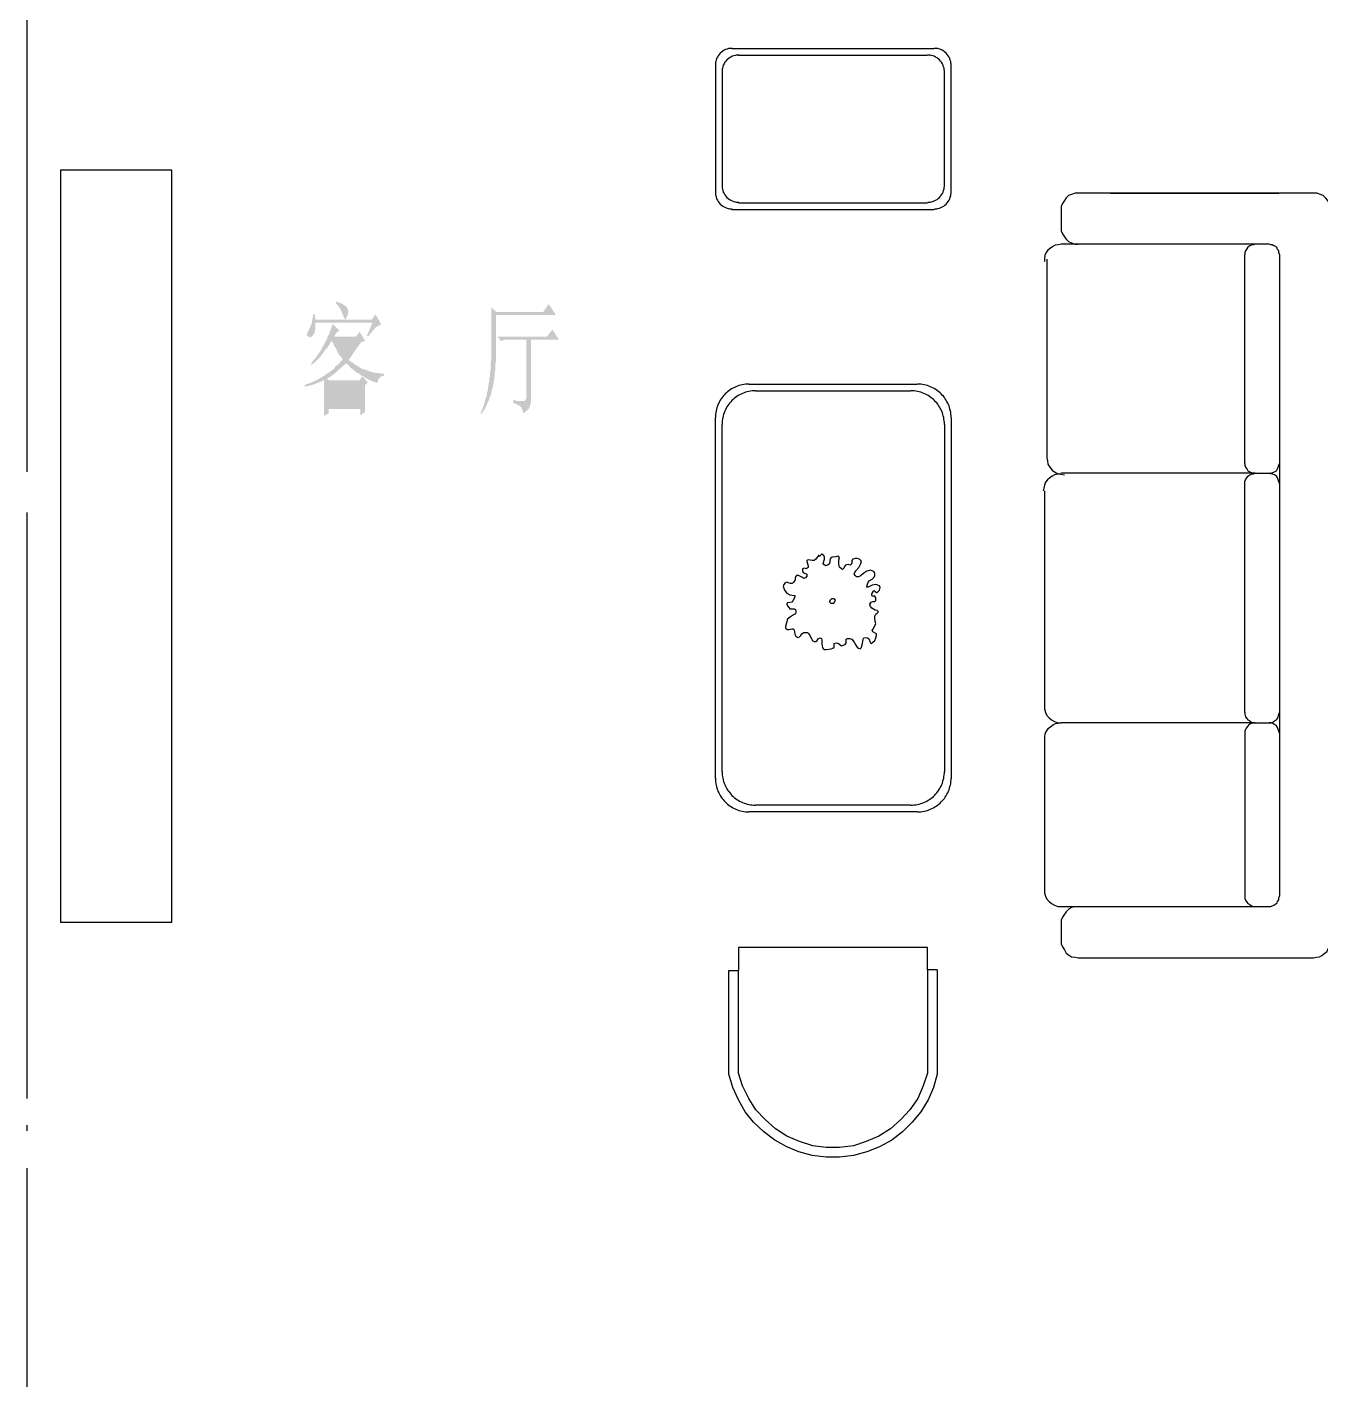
# Model space of a CAD drawing. Header units: millimetres. Extents: x -1120 to 100154, y -9529 to 14223.
# Drawn here: x 0 to 4647, y 25 to 4883 of the extents above; entities that cross this region are included whole.
import ezdxf

# ---------------------------------------------------------------- set-up
doc = ezdxf.new("R2010")
doc.units = ezdxf.units.MM
doc.linetypes.add('DOTE', pattern=[2.42, 2, -0.2, 0.02, -0.2])
doc.layers.add('A-DOTE', color=1, linetype='Continuous')
doc.layers.add('A-立面看线', color=7, linetype='Continuous')

msp = doc.modelspace()

# ---------------------------------------------------------------- hatches: boundary and pattern name
at = {"layer": 'A-立面看线'}
for points in [[(1109.8, 3893), (1112, 3897.4), (1116.3, 3897.4), (1118.5, 3895.2), (1122.9, 3893), (1127.2, 3890.9), (1129.4, 3890.9), (1133.7, 3888.7), (1135.9, 3886.5), (1138.1, 3884.3), (1140.3, 3884.3), (1142.5, 3882.2), (1144.6, 3880), (1146.8, 3880), (1149, 3875.6), (1151.2, 3871.3), (1151.2, 3866.9), (1153.3, 3864.7), (1153.3, 3860.4), (1153.3, 3860.4), (1153.3, 3856), (1151.2, 3851.7), (1151.2, 3847.3), (1149, 3843), (1146.8, 3838.6), (1144.6, 3834.3), (1144.6, 3834.3), (1142.5, 3834.3), (1142.5, 3834.3), (1140.3, 3836.5), (1138.1, 3840.8), (1135.9, 3845.2), (1135.9, 3847.3), (1133.7, 3849.5), (1133.7, 3853.9), (1131.6, 3856), (1129.4, 3860.4), (1129.4, 3862.6), (1127.2, 3866.9), (1125, 3871.3), (1122.9, 3873.5), (1120.7, 3877.8), (1118.5, 3880), (1116.3, 3884.3), (1112, 3888.7), (1109.8, 3890.9), (1109.8, 3893), (1109.8, 3893)], [(1627.7, 3497), (1629.9, 3499.2), (1632.1, 3503.5), (1632.1, 3505.7), (1634.2, 3510), (1636.4, 3514.4), (1636.4, 3516.6), (1638.6, 3520.9), (1640.8, 3525.3), (1640.8, 3529.6), (1643, 3534), (1643, 3536.2), (1645.1, 3540.5), (1645.1, 3544.9), (1647.3, 3549.2), (1649.5, 3553.6), (1649.5, 3557.9), (1651.7, 3562.3), (1651.7, 3566.6), (1651.7, 3571), (1653.8, 3575.3), (1653.8, 3579.7), (1656, 3586.2), (1656, 3588.4), (1656, 3592.7), (1658.2, 3597.1), (1658.2, 3599.3), (1658.2, 3603.6), (1658.2, 3608), (1660.4, 3610.1), (1660.4, 3614.5), (1660.4, 3618.8), (1660.4, 3623.2), (1662.5, 3627.6), (1662.5, 3631.9), (1662.5, 3636.3), (1662.5, 3640.6), (1662.5, 3645), (1664.7, 3649.3), (1664.7, 3653.7), (1664.7, 3658), (1664.7, 3662.4), (1664.7, 3666.7), (1664.7, 3671.1), (1664.7, 3675.4), (1664.7, 3679.8), (1666.9, 3686.3), (1666.9, 3690.7), (1666.9, 3695), (1666.9, 3701.5), (1666.9, 3705.9), (1666.9, 3710.2), (1666.9, 3716.8), (1666.9, 3721.1), (1666.9, 3727.7), (1666.9, 3727.7), (1666.9, 3732), (1666.9, 3738.5), (1666.9, 3742.9), (1666.9, 3747.2), (1666.9, 3753.8), (1666.9, 3758.1), (1666.9, 3762.5), (1666.9, 3766.8), (1666.9, 3771.2), (1666.9, 3777.7), (1666.9, 3782.1), (1666.9, 3786.4), (1666.9, 3790.8), (1666.9, 3795.1), (1666.9, 3799.5), (1666.9, 3803.8), (1666.9, 3808.2), (1666.9, 3814.7), (1666.9, 3819), (1666.9, 3823.4), (1666.9, 3827.8), (1666.9, 3832.1), (1666.9, 3836.5), (1666.9, 3838.6), (1666.9, 3843), (1666.9, 3847.3), (1666.9, 3851.7), (1666.9, 3856), (1666.9, 3860.4), (1666.9, 3864.7), (1666.9, 3869.1), (1666.9, 3873.5), (1666.9, 3875.6), (1666.9, 3877.8), (1684.3, 3860.4), (1854, 3860.4), (1873.6, 3888.7), (1899.7, 3849.5), (1684.3, 3849.5), (1684.3, 3753.8), (1684.3, 3749.4), (1684.3, 3742.9), (1684.3, 3736.4), (1684.3, 3732), (1684.3, 3725.5), (1684.3, 3721.1), (1684.3, 3716.8), (1684.3, 3710.2), (1684.3, 3705.9), (1684.3, 3699.4), (1684.3, 3695), (1684.3, 3690.7), (1684.3, 3686.3), (1684.3, 3679.8), (1682.1, 3675.4), (1682.1, 3671.1), (1682.1, 3666.7), (1682.1, 3662.4), (1682.1, 3658), (1682.1, 3653.7), (1682.1, 3649.3), (1679.9, 3645), (1679.9, 3640.6), (1679.9, 3636.3), (1679.9, 3631.9), (1679.9, 3629.7), (1677.8, 3625.4), (1677.8, 3621), (1677.8, 3616.7), (1677.8, 3614.5), (1675.6, 3610.1), (1675.6, 3605.8), (1675.6, 3603.6), (1673.4, 3599.3), (1673.4, 3597.1), (1673.4, 3592.7), (1673.4, 3590.6), (1671.2, 3588.4), (1671.2, 3584), (1669.1, 3579.7), (1669.1, 3575.3), (1666.9, 3571), (1666.9, 3566.6), (1664.7, 3562.3), (1664.7, 3557.9), (1662.5, 3555.7), (1660.4, 3551.4), (1660.4, 3547), (1658.2, 3542.7), (1656, 3538.3), (1653.8, 3536.2), (1653.8, 3531.8), (1651.7, 3527.5), (1649.5, 3523.1), (1647.3, 3520.9), (1647.3, 3516.6), (1645.1, 3514.4), (1643, 3510), (1640.8, 3507.9), (1638.6, 3503.5), (1636.4, 3501.3), (1634.2, 3497), (1632.1, 3494.8), (1632.1, 3492.6), (1627.7, 3497)], [(1220.8, 3775.5), (1240.4, 3821.2), (1035.8, 3821.2), (1035.8, 3814.7), (1035.8, 3810.3), (1035.8, 3803.8), (1035.8, 3799.5), (1033.6, 3795.1), (1033.6, 3790.8), (1033.6, 3788.6), (1031.5, 3784.2), (1031.5, 3782.1), (1029.3, 3779.9), (1027.1, 3777.7), (1024.9, 3773.4), (1022.8, 3771.2), (1020.6, 3771.2), (1016.2, 3769), (1014.1, 3769), (1014.1, 3771.2), (1009.7, 3771.2), (1007.5, 3773.4), (1005.4, 3775.5), (1005.4, 3777.7), (1005.4, 3777.7), (1005.4, 3779.9), (1005.4, 3782.1), (1007.5, 3786.4), (1009.7, 3790.8), (1011.9, 3795.1), (1014.1, 3797.3), (1014.1, 3801.6), (1016.2, 3803.8), (1018.4, 3808.2), (1018.4, 3812.5), (1020.6, 3814.7), (1022.8, 3819), (1022.8, 3823.4), (1022.8, 3827.8), (1024.9, 3832.1), (1024.9, 3836.5), (1027.1, 3840.8), (1027.1, 3847.3), (1027.1, 3851.7), (1027.1, 3851.7), (1033.6, 3851.7), (1035.8, 3832.1), (1238.2, 3832.1), (1251.3, 3851.7), (1273, 3814.7), (1270.8, 3814.7), (1270.8, 3814.7), (1268.7, 3814.7), (1266.5, 3812.5), (1264.3, 3812.5), (1262.1, 3810.3), (1260, 3810.3), (1257.8, 3808.2), (1253.4, 3806), (1251.3, 3803.8), (1249.1, 3801.6), (1246.9, 3799.5), (1244.7, 3795.1), (1240.4, 3792.9), (1238.2, 3788.6), (1236, 3784.2), (1231.7, 3782.1), (1229.5, 3777.7), (1225.1, 3771.2), (1225.1, 3771.2), (1220.8, 3775.5)], [(1122.9, 3792.9), (1114.2, 3788.6), (1112, 3786.4), (1109.8, 3784.2), (1107.6, 3779.9), (1105.5, 3777.7), (1103.3, 3773.4), (1103.3, 3771.2), (1181.6, 3771.2), (1194.7, 3788.6), (1214.3, 3755.9), (1199, 3751.6), (1196.9, 3747.2), (1194.7, 3745.1), (1192.5, 3740.7), (1190.3, 3738.5), (1188.1, 3736.4), (1186, 3732), (1183.8, 3729.8), (1181.6, 3725.5), (1179.4, 3723.3), (1177.3, 3718.9), (1175.1, 3716.8), (1172.9, 3714.6), (1170.7, 3710.2), (1168.6, 3708.1), (1166.4, 3703.7), (1164.2, 3701.5), (1162, 3697.2), (1159.9, 3695), (1157.7, 3690.7), (1155.5, 3688.5), (1157.7, 3686.3), (1159.9, 3684.1), (1162, 3684.1), (1164.2, 3682), (1166.4, 3679.8), (1170.7, 3677.6), (1172.9, 3675.4), (1175.1, 3673.3), (1177.3, 3671.1), (1179.4, 3671.1), (1181.6, 3668.9), (1186, 3666.7), (1188.1, 3664.5), (1190.3, 3664.5), (1192.5, 3662.4), (1196.9, 3660.2), (1199, 3660.2), (1201.2, 3658), (1203.4, 3655.8), (1207.7, 3655.8), (1209.9, 3653.7), (1214.3, 3653.7), (1216.4, 3651.5), (1218.6, 3651.5), (1223, 3649.3), (1225.1, 3649.3), (1229.5, 3647.1), (1231.7, 3647.1), (1233.8, 3645), (1238.2, 3645), (1240.4, 3645), (1244.7, 3642.8), (1246.9, 3642.8), (1251.3, 3642.8), (1255.6, 3640.6), (1257.8, 3640.6), (1262.1, 3640.6), (1264.3, 3640.6), (1268.7, 3638.4), (1273, 3638.4), (1275.2, 3638.4), (1279.5, 3638.4), (1281.7, 3638.4), (1281.7, 3631.9), (1277.4, 3629.7), (1275.2, 3629.7), (1270.8, 3627.6), (1268.7, 3625.4), (1266.5, 3623.2), (1264.3, 3621), (1262.1, 3616.7), (1260, 3614.5), (1260, 3610.1), (1257.8, 3608), (1257.8, 3605.8), (1255.6, 3605.8), (1251.3, 3608), (1249.1, 3608), (1244.7, 3610.1), (1242.6, 3610.1), (1238.2, 3612.3), (1236, 3612.3), (1233.8, 3614.5), (1229.5, 3616.7), (1227.3, 3616.7), (1225.1, 3618.8), (1220.8, 3621), (1218.6, 3621), (1216.4, 3623.2), (1212.1, 3625.4), (1209.9, 3627.6), (1207.7, 3629.7), (1203.4, 3629.7), (1201.2, 3631.9), (1199, 3634.1), (1194.7, 3636.3), (1192.5, 3638.4), (1190.3, 3640.6), (1186, 3640.6), (1183.8, 3642.8), (1181.6, 3645), (1179.4, 3647.1), (1175.1, 3649.3), (1172.9, 3651.5), (1170.7, 3653.7), (1168.6, 3655.8), (1164.2, 3658), (1162, 3660.2), (1159.9, 3662.4), (1157.7, 3666.7), (1155.5, 3668.9), (1151.2, 3671.1), (1149, 3673.3), (1146.8, 3675.4), (1146.8, 3677.6), (1142.5, 3673.3), (1140.3, 3671.1), (1135.9, 3666.7), (1133.7, 3664.5), (1129.4, 3662.4), (1127.2, 3658), (1122.9, 3655.8), (1120.7, 3653.7), (1118.5, 3651.5), (1114.2, 3647.1), (1112, 3645), (1109.8, 3642.8), (1107.6, 3640.6), (1103.3, 3638.4), (1101.1, 3636.3), (1098.9, 3634.1), (1096.8, 3634.1), (1094.6, 3631.9), (1092.4, 3629.7), (1088, 3627.6), (1085.9, 3625.4), (1083.7, 3625.4), (1081.5, 3623.2), (1079.3, 3623.2), (1077.2, 3621), (1077.2, 3621), (1083.7, 3614.5), (1194.7, 3614.5), (1203.4, 3629.7), (1223, 3608), (1214.3, 3597.1), (1214.3, 3590.6), (1214.3, 3584), (1214.3, 3579.7), (1214.3, 3573.2), (1214.3, 3566.6), (1214.3, 3562.3), (1214.3, 3555.7), (1214.3, 3551.4), (1214.3, 3547), (1214.3, 3540.5), (1214.3, 3536.2), (1214.3, 3531.8), (1214.3, 3527.5), (1214.3, 3525.3), (1214.3, 3520.9), (1214.3, 3516.6), (1214.3, 3514.4), (1214.3, 3510), (1214.3, 3507.9), (1214.3, 3505.7), (1214.3, 3503.5), (1214.3, 3501.3), (1196.9, 3488.3), (1196.9, 3512.2), (1083.7, 3512.2), (1083.7, 3497), (1066.3, 3486.1), (1066.3, 3486.1), (1066.3, 3488.3), (1066.3, 3490.5), (1066.3, 3492.6), (1066.3, 3494.8), (1066.3, 3497), (1066.3, 3499.2), (1066.3, 3503.5), (1066.3, 3505.7), (1066.3, 3510), (1066.3, 3512.2), (1066.3, 3516.6), (1066.3, 3520.9), (1066.3, 3525.3), (1066.3, 3529.6), (1066.3, 3534), (1066.3, 3538.3), (1066.3, 3544.9), (1066.3, 3549.2), (1066.3, 3555.7), (1066.3, 3560.1), (1066.3, 3566.6), (1066.3, 3573.2), (1066.3, 3579.7), (1066.3, 3586.2), (1066.3, 3592.7), (1066.3, 3601.4), (1066.3, 3608), (1066.3, 3614.5), (1064.1, 3614.5), (1059.8, 3612.3), (1057.6, 3610.1), (1055.4, 3610.1), (1051.1, 3608), (1048.9, 3608), (1044.5, 3605.8), (1042.4, 3605.8), (1038, 3603.6), (1035.8, 3601.4), (1033.6, 3601.4), (1029.3, 3599.3), (1027.1, 3599.3), (1022.8, 3599.3), (1020.6, 3597.1), (1018.4, 3597.1), (1014.1, 3594.9), (1011.9, 3594.9), (1009.7, 3594.9), (1005.4, 3592.7), (1003.2, 3592.7), (998.8, 3592.7), (996.7, 3590.6), (996.7, 3590.6), (996.7, 3597.1), (998.8, 3599.3), (1001, 3599.3), (1005.4, 3601.4), (1007.5, 3601.4), (1011.9, 3603.6), (1014.1, 3603.6), (1018.4, 3605.8), (1020.6, 3608), (1024.9, 3608), (1027.1, 3610.1), (1029.3, 3610.1), (1033.6, 3612.3), (1035.8, 3614.5), (1038, 3614.5), (1042.4, 3616.7), (1044.5, 3618.8), (1048.9, 3621), (1051.1, 3621), (1053.2, 3623.2), (1057.6, 3625.4), (1059.8, 3627.6), (1061.9, 3627.6), (1064.1, 3629.7), (1068.5, 3631.9), (1070.6, 3634.1), (1072.8, 3636.3), (1077.2, 3638.4), (1079.3, 3640.6), (1081.5, 3640.6), (1083.7, 3642.8), (1088, 3645), (1090.2, 3647.1), (1092.4, 3649.3), (1094.6, 3651.5), (1098.9, 3653.7), (1101.1, 3655.8), (1103.3, 3658), (1105.5, 3660.2), (1107.6, 3664.5), (1109.8, 3666.7), (1114.2, 3668.9), (1116.3, 3671.1), (1118.5, 3673.3), (1120.7, 3675.4), (1122.9, 3677.6), (1125, 3682), (1127.2, 3684.1), (1131.6, 3686.3), (1133.7, 3688.5), (1133.7, 3688.5), (1131.6, 3692.8), (1129.4, 3697.2), (1127.2, 3699.4), (1122.9, 3703.7), (1120.7, 3705.9), (1118.5, 3710.2), (1116.3, 3714.6), (1114.2, 3716.8), (1114.2, 3721.1), (1112, 3723.3), (1109.8, 3727.7), (1107.6, 3732), (1105.5, 3734.2), (1103.3, 3738.5), (1101.1, 3740.7), (1101.1, 3745.1), (1098.9, 3749.4), (1096.8, 3751.6), (1094.6, 3755.9), (1094.6, 3758.1), (1092.4, 3753.8), (1090.2, 3751.6), (1088, 3747.2), (1085.9, 3742.9), (1083.7, 3740.7), (1081.5, 3736.4), (1079.3, 3734.2), (1077.2, 3729.8), (1072.8, 3725.5), (1070.6, 3723.3), (1068.5, 3721.1), (1066.3, 3716.8), (1064.1, 3714.6), (1061.9, 3710.2), (1059.8, 3708.1), (1057.6, 3705.9), (1055.4, 3701.5), (1053.2, 3699.4), (1051.1, 3697.2), (1048.9, 3695), (1044.5, 3690.7), (1042.4, 3688.5), (1040.2, 3686.3), (1038, 3684.1), (1035.8, 3682), (1033.6, 3679.8), (1031.5, 3677.6), (1029.3, 3675.4), (1024.9, 3673.3), (1022.8, 3671.1), (1022.8, 3668.9), (1020.6, 3675.4), (1022.8, 3677.6), (1024.9, 3682), (1027.1, 3684.1), (1029.3, 3688.5), (1031.5, 3690.7), (1035.8, 3692.8), (1038, 3697.2), (1040.2, 3699.4), (1042.4, 3703.7), (1044.5, 3705.9), (1046.7, 3710.2), (1048.9, 3712.4), (1051.1, 3716.8), (1053.2, 3718.9), (1055.4, 3723.3), (1057.6, 3725.5), (1057.6, 3729.8), (1059.8, 3732), (1061.9, 3736.4), (1064.1, 3738.5), (1066.3, 3742.9), (1068.5, 3747.2), (1068.5, 3747.2), (1070.6, 3751.6), (1072.8, 3755.9), (1075, 3758.1), (1077.2, 3762.5), (1077.2, 3766.8), (1079.3, 3771.2), (1081.5, 3775.5), (1083.7, 3777.7), (1085.9, 3782.1), (1085.9, 3786.4), (1088, 3790.8), (1090.2, 3792.9), (1090.2, 3797.3), (1092.4, 3801.6), (1094.6, 3806), (1094.6, 3808.2), (1096.8, 3812.5), (1096.8, 3816.9), (1096.8, 3819), (1122.9, 3792.9)], [(1745.2, 3542.7), (1747.4, 3542.7), (1751.8, 3542.7), (1756.1, 3542.7), (1758.3, 3540.5), (1762.6, 3540.5), (1764.8, 3540.5), (1767, 3540.5), (1771.3, 3540.5), (1773.5, 3540.5), (1775.7, 3540.5), (1780, 3540.5), (1782.2, 3540.5), (1784.4, 3540.5), (1788.8, 3542.7), (1788.8, 3542.7), (1790.9, 3547), (1793.1, 3549.2), (1793.1, 3553.6), (1793.1, 3557.9), (1793.1, 3560.1), (1793.1, 3760.3), (1732.2, 3760.3), (1727.8, 3760.3), (1725.6, 3760.3), (1721.3, 3760.3), (1719.1, 3760.3), (1714.8, 3760.3), (1712.6, 3760.3), (1708.2, 3758.1), (1706.1, 3758.1), (1703.9, 3755.9), (1701.7, 3755.9), (1690.8, 3771.2), (1867.1, 3771.2), (1886.7, 3797.3), (1910.6, 3760.3), (1810.5, 3760.3), (1810.5, 3553.6), (1810.5, 3549.2), (1810.5, 3544.9), (1810.5, 3540.5), (1810.5, 3536.2), (1808.3, 3531.8), (1808.3, 3529.6), (1806.2, 3525.3), (1806.2, 3520.9), (1804, 3518.7), (1804, 3514.4), (1801.8, 3512.2), (1799.6, 3510), (1797.5, 3507.9), (1795.3, 3505.7), (1793.1, 3503.5), (1788.8, 3501.3), (1786.6, 3499.2), (1784.4, 3497), (1782.2, 3497), (1782.2, 3499.2), (1780, 3501.3), (1780, 3505.7), (1780, 3507.9), (1777.9, 3510), (1777.9, 3512.2), (1775.7, 3516.6), (1773.5, 3518.7), (1771.3, 3520.9), (1769.2, 3523.1), (1764.8, 3525.3), (1762.6, 3527.5), (1760.5, 3527.5), (1756.1, 3529.6), (1751.8, 3531.8), (1747.4, 3534), (1745.2, 3534), (1745.2, 3542.7)], [(1096.8, 3760.3), (1098.9, 3758.1), (1101.1, 3755.9), (1103.3, 3751.6), (1105.5, 3749.4), (1107.6, 3745.1), (1109.8, 3742.9), (1112, 3738.5), (1114.2, 3736.4), (1116.3, 3732), (1120.7, 3729.8), (1120.7, 3727.7), (1122.9, 3723.3), (1127.2, 3721.1), (1129.4, 3716.8), (1131.6, 3714.6), (1133.7, 3712.4), (1135.9, 3708.1), (1138.1, 3705.9), (1140.3, 3703.7), (1142.5, 3701.5), (1142.5, 3701.5), (1144.6, 3705.9), (1149, 3708.1), (1151.2, 3712.4), (1153.3, 3714.6), (1155.5, 3718.9), (1157.7, 3721.1), (1159.9, 3725.5), (1162, 3727.7), (1164.2, 3732), (1166.4, 3734.2), (1168.6, 3738.5), (1170.7, 3740.7), (1172.9, 3745.1), (1175.1, 3747.2), (1177.3, 3751.6), (1177.3, 3753.8), (1179.4, 3758.1), (1181.6, 3760.3), (1181.6, 3760.3), (1096.8, 3760.3)], [(1083.7, 3605.8), (1083.7, 3523.1), (1196.9, 3523.1), (1196.9, 3605.8), (1083.7, 3605.8)]]:
    msp.add_hatch(color=256, dxfattribs=at).paths.add_polyline_path(points)

# ---------------------------------------------------------------- linework, layer by layer
at = {"layer": 'A-DOTE', "linetype": 'DOTE', "ltscale": 1000}
msp.add_line((0, -3700.5), (0, 14221.2), dxfattribs=at)
at = {"layer": 'A-立面看线'}
for points in [[(0, 4785.2), (0, 5285.7)], [(2531.9, 4807), (2528.8, 4806.9), (2525.8, 4806.7), (2522.8, 4806.3), (2519.8, 4805.8), (2514.1, 4804.3), (2508.6, 4802.3), (2503.4, 4799.8), (2498.4, 4796.8), (2493.8, 4793.3), (2489.6, 4789.5), (2485.7, 4785.2), (2482.3, 4780.6), (2479.3, 4775.7), (2476.7, 4770.4), (2474.7, 4764.9), (2473.3, 4759.2), (2472.7, 4756.3), (2472.4, 4753.3), (2472.1, 4750.2), (2472, 4747.2)], [(2555.8, 4783.1), (2552.7, 4783), (2549.7, 4782.8), (2546.7, 4782.4), (2543.8, 4781.8), (2538, 4780.4), (2532.5, 4778.4), (2527.3, 4775.8), (2522.4, 4772.8), (2517.8, 4769.4), (2513.5, 4765.5), (2509.6, 4761.3), (2506.2, 4756.7), (2503.2, 4751.7), (2500.7, 4746.5), (2498.7, 4741), (2497.2, 4735.3), (2496.7, 4732.3), (2496.3, 4729.3), (2496.1, 4726.3), (2496, 4723.2)], [(3257.6, 4804.8), (2530.8, 4804.8)], [(3233.7, 4780.9), (2554.7, 4780.9)], [(3294.6, 4723.2), (3294.5, 4726.3), (3294.3, 4729.3), (3293.9, 4732.3), (3293.4, 4735.3), (3291.9, 4741), (3289.9, 4746.5), (3287.4, 4751.7), (3284.4, 4756.7), (3280.9, 4761.3), (3277.1, 4765.5), (3272.8, 4769.4), (3268.2, 4772.8), (3263.3, 4775.8), (3258.1, 4778.4), (3252.6, 4780.4), (3246.8, 4781.8), (3243.9, 4782.4), (3240.9, 4782.8), (3237.8, 4783), (3234.8, 4783.1)], [(3318.5, 4747.2), (3318.5, 4750.2), (3318.2, 4753.3), (3317.9, 4756.3), (3317.3, 4759.2), (3315.9, 4764.9), (3313.8, 4770.4), (3311.3, 4775.7), (3308.3, 4780.6), (3304.9, 4785.2), (3301, 4789.5), (3296.8, 4793.3), (3292.2, 4796.8), (3287.2, 4799.8), (3282, 4802.3), (3276.5, 4804.3), (3270.8, 4805.8), (3267.8, 4806.3), (3264.8, 4806.7), (3261.8, 4806.9), (3258.7, 4807)], [(2472, 4746.1), (2472, 4289.1)], [(2496, 4722.1), (2496, 4313)], [(3294.6, 4313), (3294.6, 4722.1)], [(3318.5, 4289.1), (3318.5, 4746.1)], [(0, 4034.5), (0, 4535)], [(520.1, 1669.1), (520.1, 4369.6), (119.7, 4369.6), (119.7, 1669.1), (520.1, 1669.1)], [(2472, 4290.2), (2472.1, 4287.1), (2472.4, 4284.1), (2472.7, 4281.1), (2473.3, 4278.1), (2474.7, 4272.4), (2476.7, 4266.9), (2479.3, 4261.6), (2482.3, 4256.7), (2485.7, 4252.1), (2489.6, 4247.9), (2493.8, 4244), (2498.4, 4240.6), (2503.4, 4237.6), (2508.6, 4235), (2514.1, 4233), (2519.8, 4231.5), (2522.8, 4231), (2525.8, 4230.6), (2528.8, 4230.4), (2531.9, 4230.3)], [(2496, 4314.1), (2496.1, 4311), (2496.3, 4308), (2496.7, 4305), (2497.2, 4302), (2498.7, 4296.3), (2500.7, 4290.8), (2503.2, 4285.6), (2506.2, 4280.6), (2509.6, 4276), (2513.5, 4271.8), (2517.8, 4267.9), (2522.4, 4264.5), (2527.3, 4261.5), (2532.5, 4259), (2538, 4257), (2543.8, 4255.5), (2546.7, 4255), (2549.7, 4254.6), (2552.7, 4254.3), (2555.8, 4254.3)], [(3234.8, 4254.3), (3237.8, 4254.3), (3240.9, 4254.6), (3243.9, 4255), (3246.8, 4255.5), (3252.6, 4257), (3258.1, 4259), (3263.3, 4261.5), (3268.2, 4264.5), (3272.8, 4267.9), (3277.1, 4271.8), (3280.9, 4276), (3284.4, 4280.7), (3287.4, 4285.6), (3289.9, 4290.8), (3291.9, 4296.3), (3293.4, 4302.1), (3293.9, 4305), (3294.3, 4308), (3294.5, 4311), (3294.6, 4314.1)], [(3258.7, 4230.3), (3261.8, 4230.4), (3264.8, 4230.6), (3267.8, 4231), (3270.8, 4231.5), (3276.5, 4233), (3282, 4235), (3287.2, 4237.6), (3292.2, 4240.6), (3296.8, 4244), (3301, 4247.9), (3304.9, 4252.1), (3308.3, 4256.7), (3311.3, 4261.6), (3313.8, 4266.9), (3315.9, 4272.4), (3317.3, 4278.1), (3317.9, 4281.1), (3318.2, 4284.1), (3318.5, 4287.1), (3318.5, 4290.2)], [(3775.5, 4286.9), (3764.6, 4286.9), (3751.6, 4282.6), (3740.7, 4278.2), (3732, 4269.5), (3725.5, 4260.8), (3718.9, 4249.9), (3714.6, 4239), (3714.6, 4226)], [(4619.9, 4286.9), (3775.5, 4286.9)], [(3890.9, 4286.9), (4495.8, 4286.9)], [(4680.8, 4226), (4680.8, 4239), (4676.4, 4249.9), (4672.1, 4260.8), (4663.4, 4269.5), (4654.7, 4278.2), (4643.8, 4282.6), (4632.9, 4286.9), (4619.9, 4286.9)], [(2530.8, 4228.2), (3257.6, 4228.2)], [(2554.7, 4252.1), (3233.7, 4252.1)], [(3714.6, 4226), (3714.6, 4165)], [(3714.6, 4165), (3714.6, 4152), (3718.9, 4141.1), (3725.5, 4130.2), (3732, 4121.5), (3740.7, 4112.8), (3751.6, 4108.5), (3764.6, 4104.1), (3775.5, 4104.1)], [(3714.6, 4104.1), (3703.7, 4101.9), (3692.8, 4099.8), (3684.1, 4095.4), (3675.4, 4088.9), (3666.7, 4082.4), (3660.2, 4073.7), (3655.8, 4062.8), (3653.7, 4051.9), (3653.7, 4041)], [(4461, 4104.1), (3714.6, 4104.1)], [(4410.9, 4104.1), (4404.4, 4101.9), (4397.9, 4099.8), (4391.4, 4097.6), (4384.8, 4093.2), (4380.5, 4086.7), (4376.1, 4080.2), (4374, 4073.7), (4374, 4067.1)], [(4498, 4067.1), (4495.8, 4073.7), (4495.8, 4080.2), (4491.5, 4084.5), (4489.3, 4091.1), (4484.9, 4095.4), (4478.4, 4097.6), (4471.9, 4101.9), (4467.5, 4101.9), (4461, 4104.1)], [(3662.4, 4049.7), (3662.4, 3336), (3664.5, 3325.1), (3666.7, 3314.2), (3673.3, 3303.3), (3682, 3292.4), (3690.7, 3285.9), (3701.5, 3279.4), (3712.4, 3277.2), (3725.5, 3275)], [(4374, 3316.4), (4374, 4067.1)], [(4498, 4067.1), (4498, 3316.4)], [(4498, 4067.1), (4498, 1762.6)], [(0, 3285.9), (0, 3784.2)], [(2592.8, 3601.4), (2586.6, 3601.3), (2580.5, 3600.8), (2574.4, 3600), (2568.5, 3599), (2562.6, 3597.6), (2556.9, 3596), (2551.3, 3594.1), (2545.8, 3591.9), (2540.5, 3589.5), (2535.3, 3586.9), (2530.2, 3584), (2525.3, 3580.8), (2520.6, 3577.4), (2516, 3573.9), (2511.6, 3570.1), (2507.4, 3566.1), (2503.4, 3561.9), (2499.6, 3557.5), (2496, 3552.9), (2492.7, 3548.2), (2489.5, 3543.3), (2486.6, 3538.2), (2484, 3533), (2481.5, 3527.7), (2479.4, 3522.2), (2477.5, 3516.6), (2475.8, 3510.8), (2474.5, 3505), (2473.4, 3499.1), (2472.7, 3493), (2472.2, 3486.9), (2472, 3480.7)], [(2591.7, 3601.4), (3196.7, 3601.4)], [(3318.5, 3480.7), (3318.4, 3486.9), (3317.9, 3493), (3317.2, 3499.1), (3316.1, 3505), (3314.7, 3510.8), (3313.1, 3516.6), (3311.2, 3522.2), (3309.1, 3527.7), (3306.6, 3533), (3304, 3538.2), (3301.1, 3543.3), (3297.9, 3548.2), (3294.6, 3552.9), (3291, 3557.5), (3287.2, 3561.9), (3283.2, 3566.1), (3279, 3570.1), (3274.6, 3573.9), (3270, 3577.4), (3265.3, 3580.8), (3260.4, 3584), (3255.3, 3586.9), (3250.1, 3589.5), (3244.8, 3591.9), (3239.3, 3594.1), (3233.7, 3596), (3228, 3597.6), (3222.1, 3599), (3216.2, 3600), (3210.1, 3600.8), (3204, 3601.3), (3197.8, 3601.4)], [(2616.8, 3577.5), (2610.5, 3577.3), (2604.4, 3576.9), (2598.4, 3576.1), (2592.4, 3575), (2586.6, 3573.7), (2580.8, 3572.1), (2575.2, 3570.2), (2569.7, 3568), (2564.4, 3565.6), (2559.2, 3562.9), (2554.1, 3560), (2549.2, 3556.9), (2544.5, 3553.5), (2539.9, 3549.9), (2535.6, 3546.1), (2531.4, 3542.1), (2527.4, 3537.9), (2523.6, 3533.6), (2520, 3529), (2516.6, 3524.3), (2513.5, 3519.4), (2510.6, 3514.3), (2507.9, 3509.1), (2505.5, 3503.7), (2503.3, 3498.3), (2501.4, 3492.6), (2499.8, 3486.9), (2498.4, 3481.1), (2497.4, 3475.1), (2496.6, 3469.1), (2496.1, 3462.9), (2496, 3456.7)], [(2615.7, 3577.5), (3172.7, 3577.5)], [(3294.6, 3456.7), (3294.5, 3462.9), (3294, 3469.1), (3293.2, 3475.1), (3292.2, 3481.1), (3290.8, 3486.9), (3289.2, 3492.6), (3287.3, 3498.3), (3285.1, 3503.7), (3282.7, 3509.1), (3280, 3514.3), (3277.1, 3519.4), (3274, 3524.3), (3270.6, 3529), (3267, 3533.6), (3263.2, 3537.9), (3259.2, 3542.1), (3255, 3546.1), (3250.7, 3549.9), (3246.1, 3553.5), (3241.4, 3556.9), (3236.5, 3560), (3231.4, 3562.9), (3226.2, 3565.6), (3220.8, 3568), (3215.4, 3570.2), (3209.8, 3572.1), (3204, 3573.7), (3198.2, 3575), (3192.2, 3576.1), (3186.2, 3576.9), (3180.1, 3577.3), (3173.8, 3577.5)], [(2472, 2184.8), (2472, 3479.6)], [(2496, 2208.7), (2496, 3455.6)], [(3294.6, 3455.6), (3294.6, 2208.7)], [(3318.5, 3479.6), (3318.5, 2184.8)], [(4374, 3316.4), (4374, 3309.8), (4376.1, 3303.3), (4380.5, 3296.8), (4384.8, 3290.3), (4391.4, 3285.9), (4397.9, 3283.7), (4404.4, 3281.6), (4410.9, 3281.6), (4461, 3281.6), (4467.5, 3281.6), (4474.1, 3283.7), (4480.6, 3285.9), (4487.1, 3290.3), (4491.5, 3296.8), (4493.6, 3303.3), (4495.8, 3309.8), (4498, 3316.4)], [(3712.4, 3279.4), (3701.5, 3277.2), (3690.7, 3275), (3682, 3270.7), (3673.3, 3264.1), (3664.5, 3257.6), (3658, 3248.9), (3653.7, 3238), (3651.5, 3227.2), (3649.3, 3218.4)], [(4410.9, 3281.6), (3714.6, 3281.6)], [(4374, 2422), (4374, 3244.6), (4374, 3251.1), (4376.1, 3257.6), (4380.5, 3264.1), (4384.8, 3270.7), (4391.4, 3275), (4397.9, 3277.2), (4404.4, 3279.4), (4410.9, 3281.6)], [(4498, 3244.6), (4495.8, 3251.1), (4493.6, 3257.6), (4491.5, 3264.1), (4487.1, 3270.7), (4480.6, 3275), (4474.1, 3277.2), (4467.5, 3279.4), (4461, 3281.6)], [(3653.7, 3218.4), (3653.7, 2445.9)], [(0, 2535.2), (0, 3035.7)], [(2798.5, 2937.7), (2791.9, 2939.9), (2785.4, 2937.7), (2785.4, 2931.2), (2787.6, 2924.7), (2800.6, 2918.1), (2800.6, 2911.6), (2796.3, 2905.1), (2789.8, 2902.9), (2783.2, 2907.3), (2770.2, 2913.8), (2763.6, 2913.8), (2759.3, 2909.4), (2757.1, 2896.4), (2752.8, 2889.9), (2748.4, 2885.5), (2741.9, 2885.5), (2733.2, 2887.7), (2728.8, 2889.9), (2722.3, 2887.7), (2717.9, 2881.2), (2715.8, 2874.6), (2717.9, 2868.1), (2720.1, 2861.6), (2728.8, 2850.7), (2739.7, 2844.2), (2754.9, 2842), (2757.1, 2842), (2757.1, 2837.6), (2754.9, 2831.1), (2750.6, 2822.4), (2746.2, 2818), (2731, 2815.9), (2728.8, 2813.7), (2728.8, 2811.5), (2731, 2805), (2735.4, 2798.5), (2739.7, 2794.1), (2754.9, 2794.1), (2759.3, 2791.9), (2761.5, 2783.2), (2759.3, 2776.7), (2752.8, 2772.3), (2741.9, 2765.8), (2731, 2757.1), (2724.5, 2731), (2724.5, 2724.5), (2731, 2720.1), (2737.5, 2720.1), (2746.2, 2722.3), (2752.8, 2722.3), (2754.9, 2717.9), (2757.1, 2702.7), (2761.5, 2696.2), (2768, 2691.8), (2774.5, 2694), (2778.9, 2698.4), (2783.2, 2704.9), (2789.8, 2709.2), (2796.3, 2709.2), (2802.8, 2709.2), (2807.2, 2704.9), (2811.5, 2698.4), (2818, 2685.3), (2820.2, 2681), (2826.7, 2676.6), (2833.3, 2676.6), (2837.6, 2681), (2842, 2687.5), (2848.5, 2689.7), (2852.9, 2687.5), (2855, 2683.1), (2855, 2665.7), (2857.2, 2657), (2859.4, 2650.5), (2863.7, 2648.3), (2870.3, 2648.3), (2887.7, 2650.5), (2894.2, 2652.7), (2898.6, 2657), (2898.6, 2663.5), (2898.6, 2667.9), (2898.6, 2670.1), (2907.3, 2672.2), (2913.8, 2670.1), (2924.7, 2661.4), (2931.2, 2663.5), (2937.7, 2665.7), (2942.1, 2672.2), (2942.1, 2678.8), (2942.1, 2685.3), (2946.4, 2687.5), (2955.1, 2687.5), (2961.7, 2685.3), (2970.4, 2674.4), (2976.9, 2663.5), (2981.3, 2657), (2985.6, 2652.7), (2992.1, 2650.5), (2996.5, 2654.8), (2998.7, 2661.4), (3000.8, 2670.1), (3003, 2685.3), (3005.2, 2689.7), (3011.7, 2691.8), (3018.2, 2689.7), (3024.8, 2685.3), (3027, 2676.6), (3029.1, 2672.2), (3031.3, 2670.1), (3037.8, 2674.4), (3044.4, 2681), (3048.7, 2689.7), (3050.9, 2698.4), (3050.9, 2704.9), (3037.8, 2711.4), (3035.7, 2715.8), (3037.8, 2720.1), (3046.5, 2735.4), (3048.7, 2741.9), (3046.5, 2748.4), (3044.4, 2761.5), (3044.4, 2768), (3048.7, 2774.5), (3053.1, 2778.9), (3057.4, 2783.2), (3053.1, 2787.6), (3046.5, 2789.8), (3033.5, 2796.3), (3029.1, 2802.8), (3027, 2811.5), (3031.3, 2818), (3037.8, 2820.2), (3044.4, 2820.2), (3048.7, 2824.6), (3048.7, 2833.3), (3044.4, 2839.8), (3037.8, 2839.8), (3035.7, 2839.8), (3033.5, 2842), (3033.5, 2848.5), (3040, 2857.2), (3042.2, 2859.4), (3044.4, 2857.2), (3050.9, 2852.9), (3053.1, 2852.9), (3055.2, 2855), (3061.8, 2861.6), (3063.9, 2870.3), (3061.8, 2876.8), (3055.2, 2879), (3048.7, 2881.2), (3035.7, 2879), (3020.4, 2872.4), (3016.1, 2872.4), (3016.1, 2874.6), (3018.2, 2883.3), (3020.4, 2889.9), (3024.8, 2894.2), (3035.7, 2900.7), (3042.2, 2907.3), (3044.4, 2913.8), (3044.4, 2920.3), (3042.2, 2926.8), (3035.7, 2931.2), (3029.1, 2933.4), (3022.6, 2931.2), (3016.1, 2929), (3005.2, 2922.5), (2992.1, 2911.6), (2985.6, 2909.4), (2979.1, 2909.4), (2974.7, 2913.8), (2970.4, 2920.3), (2972.5, 2924.7), (2976.9, 2931.2), (2987.8, 2942.1), (2994.3, 2957.3), (2996.5, 2963.8), (2994.3, 2968.2), (2990, 2972.5), (2981.3, 2974.7), (2974.7, 2974.7), (2966, 2972.5), (2961.7, 2968.2), (2961.7, 2959.5), (2959.5, 2953), (2955.1, 2950.8), (2948.6, 2953), (2939.9, 2950.8), (2935.6, 2946.4), (2933.4, 2939.9), (2929, 2935.6), (2924.7, 2937.7), (2918.1, 2944.3), (2916, 2953), (2916, 2970.4), (2918.1, 2976.9), (2916, 2981.3), (2911.6, 2983.4), (2905.1, 2981.3), (2892, 2979.1), (2885.5, 2974.7), (2883.3, 2968.2), (2883.3, 2961.7), (2881.2, 2955.1), (2874.6, 2950.8), (2868.1, 2948.6), (2861.6, 2953), (2859.4, 2957.3), (2863.7, 2972.5), (2863.7, 2979.1), (2861.6, 2985.6), (2855, 2990), (2852.9, 2990), (2850.7, 2987.8), (2848.5, 2983.4), (2846.3, 2983.4), (2844.2, 2985.6), (2842, 2985.6), (2833.3, 2972.5), (2826.7, 2968.2), (2820.2, 2968.2), (2805, 2970.4), (2800.6, 2968.2), (2800.6, 2963.8), (2805, 2948.6), (2805, 2942.1), (2798.5, 2937.7)], [(2898.6, 2818), (2898.6, 2815.9), (2896.4, 2813.7), (2894.2, 2813.7), (2892, 2813.7), (2889.9, 2813.7), (2887.7, 2813.7), (2885.5, 2815.9), (2883.3, 2818), (2883.3, 2820.2), (2883.3, 2822.4), (2885.5, 2824.6), (2885.5, 2826.7), (2887.7, 2828.9), (2889.9, 2831.1), (2892, 2831.1), (2894.2, 2831.1), (2896.4, 2831.1), (2898.6, 2831.1), (2898.6, 2828.9), (2900.7, 2828.9), (2900.7, 2826.7), (2900.7, 2824.6), (2900.7, 2822.4), (2900.7, 2820.2), (2898.6, 2818)], [(3653.7, 2445.9), (3653.7, 2435.1), (3658, 2422), (3662.4, 2411.1), (3671.1, 2402.4), (3679.8, 2395.9), (3690.7, 2389.4), (3701.5, 2385), (3714.6, 2385)], [(4410.9, 2385), (3714.6, 2385), (3703.7, 2382.8), (3692.8, 2380.6), (3684.1, 2376.3), (3675.4, 2369.8), (3666.7, 2363.2), (3660.2, 2354.5), (3655.8, 2343.7), (3653.7, 2335), (3653.7, 2324.1)], [(4374, 2422), (4374, 2415.5), (4376.1, 2406.8), (4380.5, 2400.2), (4384.8, 2395.9), (4391.4, 2391.5), (4397.9, 2387.2), (4404.4, 2385), (4410.9, 2385), (4461, 2385), (4467.5, 2385), (4474.1, 2387.2), (4480.6, 2391.5), (4487.1, 2395.9), (4491.5, 2400.2), (4493.6, 2406.8), (4495.8, 2415.5), (4498, 2422)], [(4410.9, 2385), (4404.4, 2385), (4397.9, 2382.8), (4393.5, 2380.6), (4387, 2376.3), (4382.7, 2371.9), (4378.3, 2365.4), (4376.1, 2361.1), (4374, 2354.5), (4374, 2348)], [(4498, 2348), (4495.8, 2354.5), (4493.6, 2361.1), (4491.5, 2367.6), (4487.1, 2374.1), (4480.6, 2378.5), (4474.1, 2382.8), (4467.5, 2385), (4461, 2385)], [(4374, 2348), (4374, 1762.6), (4374, 1753.9), (4376.1, 1747.4), (4380.5, 1740.9), (4384.8, 1736.5), (4391.4, 1732.2), (4397.9, 1727.8), (4404.4, 1725.6), (4410.9, 1725.6)], [(0, 1784.4), (0, 2284.9)], [(3653.7, 2324.1), (3653.7, 1786.6)], [(2496, 2209.8), (2496.1, 2203.6), (2496.6, 2197.5), (2497.4, 2191.4), (2498.4, 2185.5), (2499.8, 2179.6), (2501.4, 2173.9), (2503.3, 2168.3), (2505.5, 2162.8), (2507.9, 2157.5), (2510.6, 2152.3), (2513.5, 2147.2), (2516.6, 2142.3), (2520, 2137.6), (2523.6, 2133), (2527.4, 2128.6), (2531.4, 2124.4), (2535.6, 2120.4), (2539.9, 2116.6), (2544.5, 2113), (2549.2, 2109.7), (2554.1, 2106.5), (2559.2, 2103.6), (2564.4, 2101), (2569.7, 2098.5), (2575.2, 2096.4), (2580.8, 2094.5), (2586.6, 2092.9), (2592.4, 2091.5), (2598.4, 2090.4), (2604.4, 2089.7), (2610.5, 2089.2), (2616.8, 2089.1)], [(3173.8, 2089.1), (3180.1, 2089.2), (3186.2, 2089.7), (3192.2, 2090.4), (3198.2, 2091.5), (3204, 2092.9), (3209.8, 2094.5), (3215.4, 2096.4), (3220.8, 2098.5), (3226.2, 2101), (3231.4, 2103.6), (3236.5, 2106.5), (3241.4, 2109.7), (3246.1, 2113), (3250.7, 2116.6), (3255, 2120.4), (3259.2, 2124.4), (3263.2, 2128.6), (3267, 2133), (3270.6, 2137.6), (3274, 2142.3), (3277.1, 2147.2), (3280, 2152.3), (3282.7, 2157.5), (3285.1, 2162.8), (3287.3, 2168.3), (3289.2, 2173.9), (3290.8, 2179.6), (3292.2, 2185.5), (3293.2, 2191.4), (3294, 2197.5), (3294.5, 2203.6), (3294.6, 2209.8)], [(2472, 2185.9), (2472.2, 2179.7), (2472.7, 2173.5), (2473.4, 2167.5), (2474.5, 2161.5), (2475.9, 2155.7), (2477.5, 2150), (2479.4, 2144.4), (2481.5, 2138.9), (2484, 2133.5), (2486.6, 2128.3), (2489.5, 2123.3), (2492.7, 2118.4), (2496, 2113.6), (2499.6, 2109.1), (2503.4, 2104.7), (2507.4, 2100.5), (2511.6, 2096.5), (2516, 2092.7), (2520.6, 2089.1), (2525.3, 2085.7), (2530.2, 2082.6), (2535.3, 2079.7), (2540.5, 2077), (2545.8, 2074.6), (2551.3, 2072.4), (2556.9, 2070.5), (2562.6, 2068.9), (2568.5, 2067.6), (2574.4, 2066.5), (2580.5, 2065.7), (2586.6, 2065.3), (2592.8, 2065.1)], [(3197.8, 2065.1), (3204, 2065.3), (3210.1, 2065.7), (3216.2, 2066.5), (3222.1, 2067.6), (3228, 2068.9), (3233.7, 2070.5), (3239.3, 2072.4), (3244.8, 2074.6), (3250.1, 2077), (3255.3, 2079.7), (3260.4, 2082.6), (3265.3, 2085.7), (3270, 2089.1), (3274.6, 2092.7), (3279, 2096.5), (3283.2, 2100.5), (3287.2, 2104.7), (3291, 2109.1), (3294.6, 2113.6), (3297.9, 2118.4), (3301.1, 2123.3), (3304, 2128.3), (3306.6, 2133.5), (3309.1, 2138.9), (3311.2, 2144.4), (3313.1, 2150), (3314.7, 2155.7), (3316.1, 2161.5), (3317.2, 2167.5), (3317.9, 2173.5), (3318.4, 2179.7), (3318.5, 2185.9)], [(3196.7, 2065.1), (2591.7, 2065.1)], [(3172.7, 2089.1), (2615.7, 2089.1)], [(3653.7, 1786.6), (3653.7, 1773.5), (3658, 1762.6), (3662.4, 1751.8), (3671.1, 1743.1), (3679.8, 1736.5), (3690.7, 1730), (3701.5, 1725.6), (3714.6, 1725.6)], [(4461, 1725.6), (4467.5, 1725.6), (4471.9, 1727.8), (4478.4, 1730), (4484.9, 1734.3), (4489.3, 1738.7), (4491.5, 1743.1), (4495.8, 1749.6), (4495.8, 1756.1), (4498, 1762.6)], [(3714.6, 1725.6), (4461, 1725.6)], [(3775.5, 1725.6), (3764.6, 1723.5), (3751.6, 1721.3), (3740.7, 1714.8), (3732, 1706.1), (3725.5, 1697.4), (3718.9, 1686.5), (3714.6, 1675.6), (3714.6, 1664.7)], [(3714.6, 1664.7), (3714.6, 1601.6)], [(2554.7, 1577.7), (2554.7, 1495)], [(3268.5, 1497.2), (3233.7, 1497.2), (3233.7, 1577.7), (2554.7, 1577.7)], [(3714.6, 1601.6), (3714.6, 1590.7), (3718.9, 1579.8), (3725.5, 1569), (3732, 1558.1), (3740.7, 1551.6), (3751.6, 1545), (3764.6, 1542.9), (3775.5, 1540.7)], [(4619.9, 1540.7), (4630.7, 1542.9), (4641.6, 1545), (4650.3, 1549.4), (4659, 1555.9), (4667.7, 1562.4), (4672.1, 1571.1), (4678.6, 1582), (4680.8, 1590.7), (4680.8, 1601.6)], [(0, 1035.8), (0, 1534.1)], [(3775.5, 1540.7), (4619.9, 1540.7)], [(3890.9, 1540.7), (4495.8, 1540.7)], [(2519.9, 1122.9), (2519.9, 1495), (2554.7, 1495)], [(2554.7, 1127.2), (2554.7, 1495)], [(3233.7, 1497.2), (3233.7, 1127.2)], [(3268.5, 1497.2), (3268.5, 1122.9)], [(3268.5, 1122.9), (3255.4, 1075), (3235.9, 1031.5), (3209.7, 987.9), (3179.3, 951), (3144.5, 916.1), (3105.3, 885.7), (3061.8, 861.7), (3016.1, 844.3), (2968.2, 831.3), (2918.1, 824.7), (2870.3, 824.7), (2820.2, 831.3), (2772.3, 844.3), (2728.8, 861.7), (2685.3, 885.7), (2646.1, 916.1), (2609.1, 951), (2578.7, 987.9), (2554.7, 1031.5), (2535.2, 1075), (2519.9, 1122.9)], [(3233.7, 1127.2), (3218.4, 1081.5), (3198.9, 1035.8), (3170.6, 994.5), (3137.9, 959.7), (3100.9, 927), (3059.6, 900.9), (3013.9, 881.3), (2968.2, 866.1), (2918.1, 859.6), (2870.3, 859.6), (2822.4, 866.1), (2774.5, 881.3), (2728.8, 900.9), (2687.5, 927), (2650.5, 959.7), (2617.8, 994.5), (2591.7, 1035.8), (2570, 1081.5), (2554.7, 1127.2)], [(0, 285.1), (0, 785.6)]]:
    msp.add_lwpolyline(points, dxfattribs=at)

doc.saveas('drawing.dxf')
